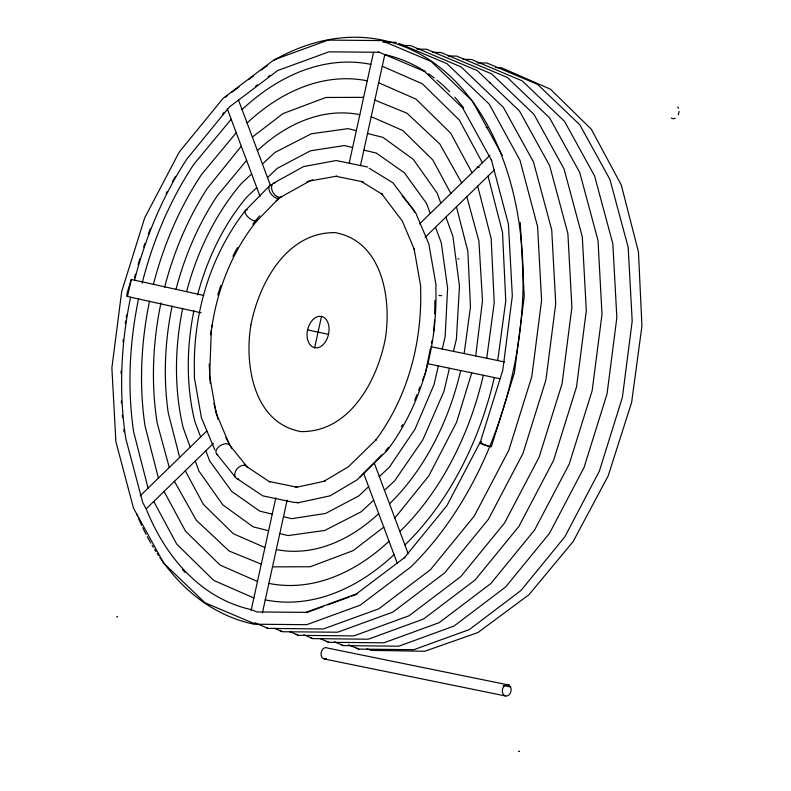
<?xml version="1.0" encoding="UTF-8"?>
<svg xmlns="http://www.w3.org/2000/svg" width="791" height="791" viewBox="0 0 791 791"><rect width="100%" height="100%" fill="white"/><g stroke="black" fill="none" stroke-linecap="round" stroke-linejoin="round"><path stroke-width="1.19" d="M434.536 320.078L433.913 330.895M434.655 313.938L434.931 300.432M475.698 355.97L482.5 300.758L478.911 241.097L466.828 196.732M679.123 111.442L678.362 114.824M210.732 334.811L211.355 329.966M211.662 327.543L211.978 325.121M464.159 353.567L470.477 306.799L467.827 251.192L456.456 206.837M486.732 358.254L494.217 302.854L491.162 238.585L477.705 186.142M497.707 360.538L505.765 300.936L502.512 232.455L488.047 176.077M430.324 348.762L425.548 372.62L424.322 375.755M431.431 343.264L431.886 341.01M251.093 610.593L275.822 497.826M349.256 162.887L373.52 52.236M314.62 347.793L321.492 316.44M262.394 612.936L287.123 500.159M360.548 165.24L384.812 54.609M127.48 296.506L131.316 279.45L203.762 295.478M490.034 83.49L490.153 82.946M438.352 365.926L434.012 384.683L414.978 429.226L389.34 467.165L379.334 476.587M442.258 349.029L445.145 336.551L447.607 288.112L441.249 242.679L435.465 227.254M449.446 368.23L443.909 391.466L422.829 439.845L394.61 480.888L384.456 490.282M453.47 351.352L456.407 339.042L459.482 286.144L452.917 236.38L445.897 217.11M471.733 372.858L456.585 422.275L428.841 475.856L394.838 518.036M131.316 279.45L127.203 292.63L126.728 296.338L201.112 312.801M481.492 441.586A5.962 1.088 22.4 0 0 481.581 443.059A5.962 1.088 22.4 0 0 488.106 446.005L490.361 446.52M491.419 446.371L514.417 372.729L524.245 296.368L520.221 222.489M414.682 400.345L416.877 394.739M418.637 390.25L419.952 386.888M422.592 380.155L423.907 376.793M388.341 447.37L385.672 450.83M401.304 426.715L402.599 424.648M247.276 209.833A7.791 3.421 38.6 0 0 245.042 210.96C209.506 256.956 192.638 315.283 194.428 373.105L194.339 377.416L201.408 417.717L214.915 450.069M241.285 146.187L207.282 188.377A240.078 159.703 -77.1 0 0 164.597 287.351M222.518 114.25L224.08 112.342M231.209 119.253L193.914 164.182A274.299 182.474 -77.1 0 0 142.172 283.129M236.242 132.72L201.557 174.514A257.421 171.242 -77.1 0 0 153.414 284.473M246.594 160.405L217.258 195.753A222.736 148.164 -77.1 0 0 176.007 289.318M271.877 184.718A7.772 4.459 51.5 0 0 270.285 185.114L269.237 186.261A7.95 4.558 51.5 0 0 271.689 194.734L273.597 196.564A7.772 4.459 51.5 0 0 279.263 197.987L309.845 180.971L336.976 176.106M245.833 210.08L270.285 185.114M270.018 482.105L247.168 466.878L229.697 445.185L216.19 413.238L209.615 375.755L211.296 331.182A158.596 105.5 -77.1 0 1 256.867 220.867L279.263 197.987M359.984 477.062L373.362 463.397M374.964 461.766L381.756 454.835M140.185 495.828L206.817 430.966M419.487 223.962L489.955 155.362M251.311 609.624A269.553 179.31 -77.1 0 1 146.167 508.86L213.451 443.375M425.133 237.32L494.513 169.778M256.788 187.635L246.772 197.068A189.247 125.888 -77.1 0 0 197.582 294.914M267.487 177.55L277.275 168.335L310.547 150.774L344.332 145.564L352.628 147.502M368.626 486.673L358.847 495.888L325.576 513.458L291.79 518.669L283.494 516.721M251.667 173.951L241.512 183.334A206.471 137.347 -77.1 0 0 186.627 291.503M262.424 164.004L274.942 152.436L311.318 133.778L348.149 128.636L356.316 130.693M373.698 500.219L361.18 511.787L324.804 530.445L287.973 535.586L279.806 533.539M252.359 137.09L283.01 113.588L325.833 97.471L363.623 97.362M383.764 527.142L353.112 550.645L310.29 566.752L272.5 566.86M225.484 97.115L227.314 95.741M232.07 92.151L238.902 87M248.661 79.644L253.545 75.956M261.346 70.073L267.21 65.653M274.042 60.502L275.99 59.028A299.028 198.927 -77.1 0 1 511.54 186.211A299.028 198.927 -77.1 0 1 410.638 567.117L360.123 605.204L306.75 624.682L254.148 624.218A299.028 198.927 -77.1 0 1 159.841 557.398M276.108 200.706L281.339 196.771M255.572 86.229L257.5 84.775M268.1 76.796L270.028 75.343M116.574 617.089L117.661 616.387M323.549 481.531L348.337 466.828L376.328 439.499L375.557 440.36C407.82 397.102 422.087 342.77 420.644 289.229L420.703 286.312L414.049 248.384L414.405 249.62L402.303 221.015L381.331 193.37L382.735 194.626L361.18 181.376L363.118 181.881L336.195 176.314M273.409 183.265L303.497 166.585L336.215 160.533L367.617 167M327.148 40.45L274.022 59.839L223.151 98.282L179.3 151.951L144.704 217.851L121.705 291.493L111.877 367.855L115.891 441.734L133.481 508.099L163.846 563.36L204.256 602.06M306.977 181.881L312.692 179.794M305.029 612.669L356.296 593.962L404.824 557.368L404.221 557.912L446.816 505.765L480.434 441.734L502.779 370.188L512.331 296.002L508.425 224.229L491.34 159.752L491.656 160.524L462.656 107.922L423.64 70.567M323.133 606.578L307.224 612.382L256.828 611.947L251.311 609.614M327.682 604.927L349.266 597.047M351.54 596.216L357.225 594.14M236.914 478.585L262.839 495.878L294.084 502.423L299.206 502.522M325.299 481.037L297.001 487.167L295.3 486.89L297.268 487.276L269.415 481.531M297.258 502.957L330.134 495.819L357.196 479.771L387.471 450.158C421.761 404.072 437.374 346.3 435.881 289.239L435.979 284.661L428.831 243.905L415.631 212.67L392.9 182.8L369.219 168.246M328.216 40.104L380.679 40.568M382.864 42.101L396.35 42.309M401.897 45.374L410.489 45.542L461.104 66.899L503.353 107.329L533.47 161.957L551.722 229.855L555.737 303.655L545.919 379.937L522.95 453.5L488.383 519.331L444.582 572.951L392.909 612.076L339.655 631.505L337.401 632.217L284.701 631.762L282.249 631.623L274.348 628.281M416.837 49.062L426.646 49.24L477.26 70.597L519.509 111.027L549.636 165.645L567.889 233.553L571.893 307.353L562.085 383.635L539.106 457.198L504.539 523.029L460.738 576.639L409.066 615.774L355.821 635.203L353.567 635.915L298.405 635.321L289.387 631.505M432.479 52.374L441.071 52.532L491.686 73.889L533.935 114.319L564.052 168.948L582.305 236.855L586.309 310.645L576.501 386.928L553.522 460.491L518.965 526.322L475.154 579.941L423.482 619.066L370.237 638.495L367.983 639.207L312.821 638.614L303.813 634.807M379.294 52.285L328.898 51.84L277.76 70.498L229.37 106.993L187.032 158.813A286.471 190.562 -77.1 0 0 134.49 280.489M448.181 55.953L456.763 56.121L507.377 77.478L549.626 117.908L579.754 172.537L597.996 240.434L602.01 314.235L592.192 390.517L569.223 464.08L534.657 529.911L490.855 583.531L439.183 622.655L385.929 642.084L383.675 642.796L330.974 642.341L328.522 642.203L320.632 638.861M463.022 59.355L471.604 59.523L522.218 80.87L564.477 121.3L594.595 175.928L612.847 243.836L616.851 317.636L607.043 393.908L584.065 467.471L549.498 533.302L505.696 586.922L454.024 626.047L400.78 645.476L398.526 646.198L343.363 645.604L334.356 641.788M477.131 62.845L486.949 63.023L537.564 84.38L579.813 124.81L609.93 179.438L628.183 247.336L632.197 321.136L622.379 397.418L599.41 470.981L564.843 536.812L521.042 590.432L469.37 629.557L413.861 649.698L358.709 649.104L348.574 644.833M495.562 67.601L501.534 67.769L550.467 89.215L591.352 129.289L621.301 185.045L638.436 251.815L641.956 325.951L631.633 402.382L608.17 475.905L573.149 541.509L528.981 594.723L477.932 632.543L424.737 651.25L371.335 650.39L367.004 648.936M254.593 622.685L268.109 628.39L323.262 628.983L378.77 608.843L430.442 569.718L474.244 516.098L508.811 450.267L531.779 376.704L541.598 300.422L537.583 226.631L520.023 160.336L489.214 104.096L446.964 63.666L398.624 43.268M438.946 295.498L441.724 295.666M509.008 685.075A5.794 4.37 -78.5 0 0 502.364 689.811A5.794 4.37 -78.5 0 0 507.397 695.833A5.794 4.37 -78.5 0 0 510.6 686.974L509.008 685.075L327.761 648.096A5.794 4.37 -78.5 0 0 321.077 653.089A5.794 4.37 -78.5 0 0 326.535 658.705M503.353 685.5L510.6 686.974M324.231 658.972L505.479 695.951M430.759 346.636L504.638 361.971M307.6 329.946L328.512 334.286M427.348 363.642L499.843 378.691M486.109 127.47L487.118 127.697M477.191 167.059L477.813 167.198M478.595 167.376L479.217 167.514M457.989 258.805L458.998 259.033M363.86 150.142L376.328 153.068L404.349 172.774L426.497 203.336L430.284 213.441M272.252 514.091L259.794 511.164L231.763 491.458L209.625 460.886L205.828 450.781M367.508 133.501L382.933 137.367L413.288 159.367L437.156 193.133L440.824 203.188M268.604 530.731L253.189 526.865L222.825 504.866L198.956 471.09L195.298 461.044M374.835 100.091L407.009 113.232L439.836 144.021L461.687 182.879M261.287 564.141L229.103 551.001L196.287 520.201L174.435 481.343M381.845 40.628L431.036 61.391M378.207 51.83L424.47 71.348M205.087 602.841L254.277 623.605M356.434 648.136L358.709 649.104M341.099 644.635L343.363 645.604M326.248 641.234L328.522 642.203M310.556 637.645L312.821 638.614M296.141 634.352L298.405 635.321M279.974 630.654L282.249 631.623M265.835 627.431L268.109 628.39M382.261 66.236L422.424 83.846L459.363 120.084L482.362 162.758M378.642 82.739L415.997 99.122L450.672 133.135L472.049 172.794M371.206 116.663L402.797 130.515L432.806 159.95L450.85 193.429M264.916 547.56L233.315 533.707L203.317 504.282L185.272 470.793M257.48 581.484L220.116 565.11L185.45 531.097L164.073 491.429M253.862 597.996L213.699 580.386L176.749 544.139L153.761 501.474M431.856 62.173L472.267 100.872L502.325 155.362M244.162 464.149L247.642 467.481M402.164 195.792L413.545 209.922L414.652 212.552M229.697 445.185A7.772 4.746 -30.5 0 0 223.982 444.018L221.52 444.928A7.95 4.845 -30.5 0 0 215.933 452.076L216.437 453.668L235.51 477.339M677.749 106.963L678.52 108.229M225.84 437.611L231.832 448.477M146.167 508.86L142.785 502.73L125.799 438.649A286.471 190.562 -77.1 0 1 130.644 297.139M200.647 436.968L194.863 421.554A189.247 125.888 -77.1 0 1 193.904 310.665M238.516 100.091L270.463 185.509M374.113 462.626L408.225 553.819M227.195 108.535L260.051 196.376M363.633 473.325L397.201 563.083M190.226 447.123L183.205 427.852A206.471 137.347 -77.1 0 1 182.681 308.332M169.284 467.501L157.211 423.136A240.078 159.703 -77.1 0 1 160.978 302.864M213.817 403.311L218.089 419.428M179.666 457.396L168.285 413.031A222.736 148.164 -77.1 0 1 172.092 306.117M158.418 478.08L144.961 425.637A257.421 171.242 -77.1 0 1 149.568 301.055M148.075 488.146L133.61 431.767A274.299 182.474 -77.1 0 1 138.593 298.691M209.22 364.097L210.268 383.477M428.415 73.741A269.553 179.31 -77.1 0 1 434.15 77.904M436.978 80.138A269.553 179.31 -77.1 0 1 449.654 91.697M454.795 97.194A269.553 179.31 -77.1 0 1 463.645 108.021M384.812 54.599A269.553 179.31 -77.1 0 1 425.509 71.793M281.072 196.91A7.831 4.983 60.2 0 1 272.361 191.214A7.831 4.983 60.2 0 1 275.09 182.81M242.066 109.583A252.784 168.157 -77.1 0 1 370.86 64.368M247.089 123.02A236.202 157.132 -77.1 0 1 367.242 80.83M257.421 150.626A202.12 134.46 -77.1 0 1 359.826 114.675M491.003 445.6A5.962 1.088 22.4 0 1 490.361 446.52M494.316 377.544A262.345 174.514 -77.1 0 1 404.903 544.959M185.045 572.368A270.532 179.962 -77.1 0 1 182.464 569.619M124.118 431.876A287.449 191.224 -77.1 0 1 123.811 429.533M122.516 417.628A287.449 191.224 -77.1 0 1 122.308 415.216M121.468 403.054A287.449 191.224 -77.1 0 1 121.349 400.602M121.063 373.431A287.449 191.224 -77.1 0 1 121.122 370.959M123.04 341.86A287.449 191.224 -77.1 0 1 123.287 339.418M125.294 323.519A287.449 191.224 -77.1 0 1 125.66 321.067M126.224 317.409A287.449 191.224 -77.1 0 1 126.629 314.976M134.51 277.75A287.449 191.224 -77.1 0 1 135.449 274.161M138.118 264.639A287.449 191.224 -77.1 0 1 139.898 258.716M143.695 246.98A287.449 191.224 -77.1 0 1 144.901 243.49M148.233 234.284A287.449 191.224 -77.1 0 1 150.419 228.619M166.07 193.716A287.449 191.224 -77.1 0 1 167.188 191.511M172.408 181.742A287.449 191.224 -77.1 0 1 175.404 176.433M378.701 513.596A202.12 134.46 -77.1 0 1 276.296 549.547M217.723 454.766A7.772 4.746 -30.5 0 1 216.437 453.668M460.678 370.564A209.872 139.611 -77.1 0 1 389.518 503.818M483.311 375.26A245.17 163.094 -77.1 0 1 399.87 531.493M394.047 554.649A252.784 168.157 -77.1 0 1 265.262 599.865M389.024 541.212A236.202 157.132 -77.1 0 1 268.871 583.392M434.477 52.424A6.694 4.993 -77.5 0 1 435.782 52.493M675.198 118.264A6.694 4.993 -77.5 0 1 671.361 118.077M256.867 220.857A7.791 3.421 38.6 0 1 248.997 217.901A7.92 3.471 38.6 0 1 245.042 210.96M238.842 479.079A7.791 5.438 -47.2 0 1 234.808 475.49A7.92 5.527 -47.2 0 1 239.218 466.898A7.791 5.438 -47.2 0 1 247.178 466.868M490.786 446.223A5.933 0.514 17.3 0 1 490.341 446.628M488.087 446.114A5.933 0.514 17.3 0 1 481.877 444.097A5.933 0.514 17.3 0 1 480.345 443.039M217.792 295.053A159.851 106.34 -77.1 0 1 220.729 285.66M232.9 256.274A159.851 106.34 -77.1 0 1 237.478 247.603M252.774 224.239A159.851 106.34 -77.1 0 1 259.695 215.775M158.507 555.43A299.028 198.927 -77.1 0 1 157.191 553.443M155.896 551.426A299.028 198.927 -77.1 0 1 154.611 549.389M153.345 547.323A299.028 198.927 -77.1 0 1 152.09 545.226M150.863 543.12A299.028 198.927 -77.1 0 1 147.264 536.634M146.098 534.429A299.028 198.927 -77.1 0 1 142.726 527.706M141.648 525.422A299.028 198.927 -77.1 0 1 138.514 518.481M137.505 516.137A299.028 198.927 -77.1 0 1 136.527 513.774M250.866 325.16C244.3 364.859 253.565 423.056 300.906 431.589C349.563 432.37 377.178 380.797 385.257 339.062C391.822 299.374 382.547 241.176 335.206 232.633C286.56 231.862 258.934 283.435 250.866 325.16M307.62 329.807C305.702 336.798 308.183 348.584 317.349 347.852A16.067 10.688 -77.1 0 0 328.492 334.425L329.056 330.282A16.067 10.688 -77.1 0 0 321.591 316.44L318.773 316.37A16.067 10.688 -77.1 0 0 307.62 329.807M519.44 751.45L518.926 751.331L519.44 751.45"/></g></svg>
